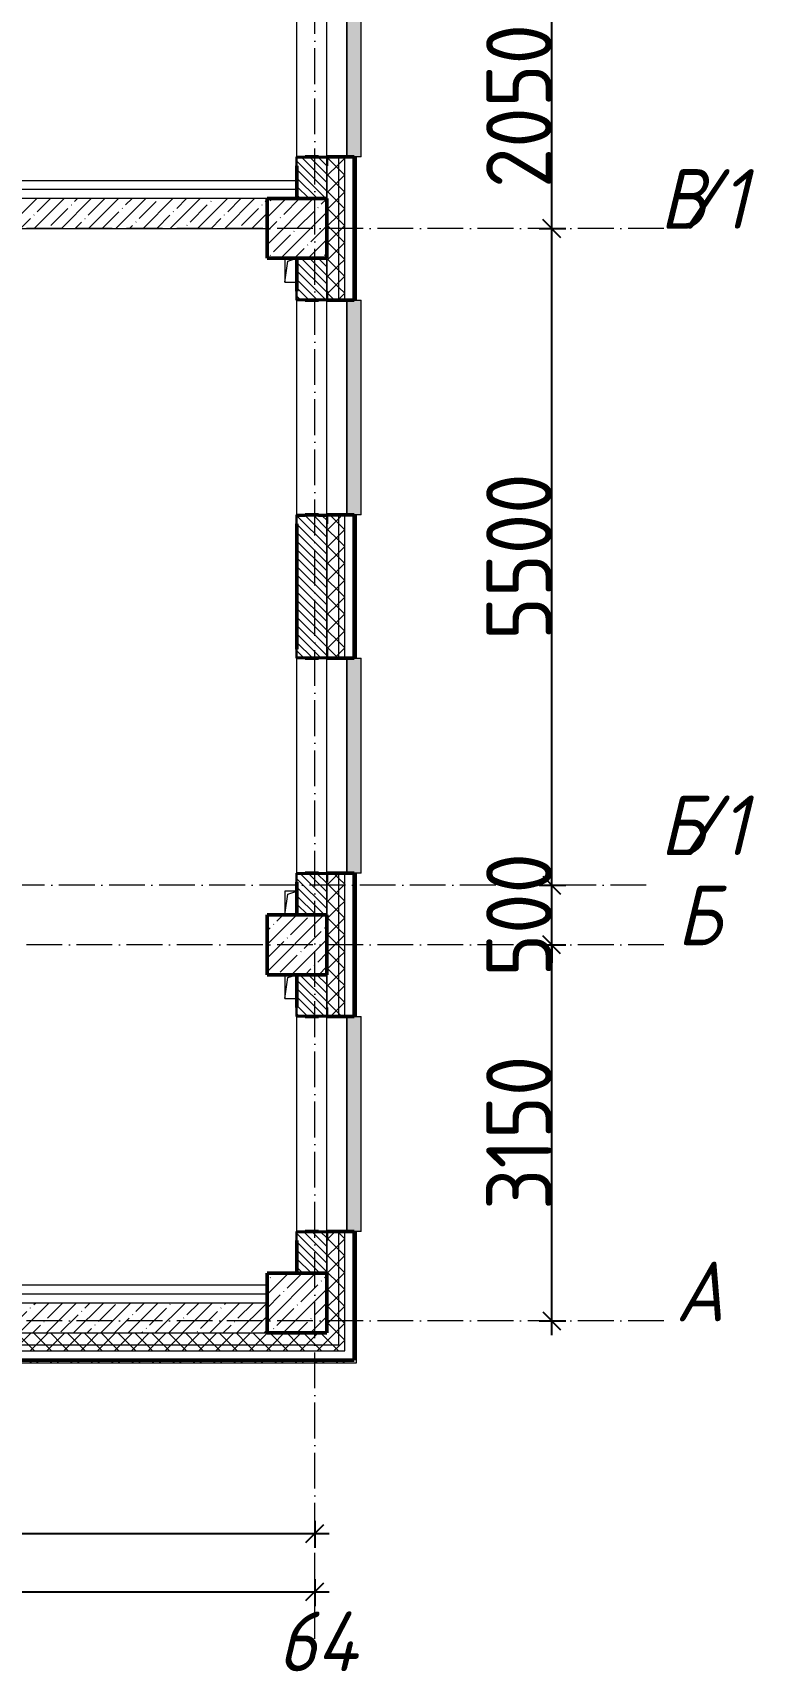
# Model space of a CAD drawing. Header units: millimetres. Extents: x -136833 to 49383, y -8033 to 344618.
# Drawn here: x -32648 to -26603, y 241044 to 254766 of the extents above; entities that cross this region are included whole.
import ezdxf

# ---------------------------------------------------------------- set-up
doc = ezdxf.new("R2010")
doc.units = ezdxf.units.MM
doc.linetypes.add('50_200_ШТРИХ_1Т_ш5_п1_п1_', pattern=[700, 500, -100, 0, -100])
for name, color, linetype, lineweight in [('A-____-____-DIMS', 7, 'Continuous', 9), ('A-DETL-____-OTLN-4', 7, 'Continuous', 18), ('A-GENM-____-MCUT', 7, 'Continuous', 25), ('A-GENM-____-OTLN', 7, 'Continuous', 9), ('A-GENM-____-OTLN-1', 7, 'Continuous', 25), ('A-GLAZ-____-OTLN', 7, 'Continuous', 9), ('A-WALL-____-MCUT-1', 7, 'Continuous', 9), ('A-WALL-____-MCUT-2', 7, 'Continuous', 50), ('A-WALL-____-MCUT-3', 7, 'Continuous', 9), ('A-WALL-____-OTLN', 7, 'Continuous', 9), ('A-WALL-____-PATT-1', 7, 'Continuous', 9), ('A-WALL-FNSH-MCUT-1', 7, 'Continuous', 9), ('S-COLS-____-MCUT', 7, 'Continuous', 50), ('S-COLS-____-OTLN', 7, 'Continuous', 9), ('S-GRID-____-IDEN', 7, 'Continuous', 9), ('S-GRID-____-OTLN-1', 7, '50_200_ШТРИХ_1Т_ш5_п1_п1_', 9)]:
    doc.layers.add(name, color=color, linetype=linetype, lineweight=lineweight)
doc.layers.add('A-GLAZ-____-OTLN-1', color=7, linetype='Continuous', lineweight=9, true_color=0xc0c0c0)
doc.styles.add('ISOCPEUR_I', font='isocpeui.ttf', dxfattribs={"width": 0.9, "height": 2.5})
doc.styles.add('ISOCPEUR_I_9', font='isocpeui.ttf', dxfattribs={"width": 0.9, "height": 250})
doc.styles.add('СПДС', font='isocpeur.ttf', dxfattribs={"width": 0.9})
doc.dimstyles.new('ISO-2_5_0_9К_БОЛЬШОЙ_ОСИ', dxfattribs={"dimscale": 304.8, "dimtxt": 248.995294, "dimasz": 0.492126, "dimexe": 0.393701, "dimexo": 0, "dimgap": 0, "dimtad": 1, "dimdec": 0, "dimzin": 0, "dimdsep": 46, "dimtxsty": 'ISOCPEUR_I_9', "dimblk1": 'OBLIQUE', "dimblk2": 'OBLIQUE', "dimsah": 1, "dimcen": 0.09, "dimdle": 0.393701, "dimazin": 0, "dimtfac": 1, "dimtdec": 4, "dimtix": 1, "dimtmove": 0, "dimatfit": 3, "dimfxl": 1, "dimtvp": 1, "dimtolj": 1, "dimtzin": 0, "dimarcsym": 2})
pattern_1 = [(45, (-131434.41, 245796.49), (-70.71068, 70.71068), []), (135, (-131434.41, 245796.49), (-70.71068, -70.71068), [])]
pattern_2 = [(135, (-131434.413, 245796.486), (-35.35534, -35.35534), [])]
pattern_3 = [(45, (-131434.41, 245796.49), (-114.04925, 114.04925), []), (45, (-131320.36, 245796.49), (-114.04925, 114.04925), [201.612, -40.322, 3.353, -36.97])]
pattern_4 = [(45, (-131434.41, 245796.49), (-85.53659, 85.53659), []), (45, (-131377.39, 245796.49), (-85.53659, 85.53659), [])]

# ---------------------------------------------------------------- blocks, each defined once
blk = doc.blocks.new('BSC_Колонна _Прямоугольная - 500х500-V20-АР1_План отверстий 2 этажа в осях 1-64_А-ГГ')
at = {"layer": 'S-COLS-____-OTLN'}
h = blk.add_hatch(dxfattribs=at)
h.set_pattern_fill('FP_49', color=256, style=0, pattern_type=2)
h.set_pattern_definition([(45, (-101000, 1668.96), (-114.04925, 114.04925), []), (45, (-100885.95, 1668.96), (-114.04925, 114.04925), [201.613, -40.323, 3.353, -36.97])])
h.paths.add_polyline_path([(-250, -250), (250, -250), (250, 250), (-250, 250), (-250, -175)], flags=0)
at = {"layer": 'S-COLS-____-MCUT'}
for p, q in [((250, 250), (-250, 250)), ((-250, 250), (-250, -250)), ((250, -250), (250, 250)), ((-250, -250), (250, -250))]:
    blk.add_line(p, q, dxfattribs=at)
blk = doc.blocks.new('BSC_Колонна _Прямоугольная - 500х500-V22-АР1_План отверстий 2 этажа в осях 1-64_А-ГГ')
at = {"layer": 'S-COLS-____-OTLN'}
h = blk.add_hatch(dxfattribs=at)
h.set_pattern_fill('FP_51', color=256, style=0, pattern_type=2)
h.set_pattern_definition([(45, (-101000, -7331.04), (-114.04925, 114.04925), []), (45, (-100885.95, -7331.04), (-114.04925, 114.04925), [201.613, -40.323, 3.353, -36.97])])
h.paths.add_polyline_path([(-250, -250), (250, -250), (250, 250), (-250, 250)], flags=0)
at = {"layer": 'S-COLS-____-MCUT'}
for p, q in [((250, 250), (-250, 250)), ((-250, 250), (-250, -250)), ((250, -250), (250, 250)), ((-250, -250), (250, -250))]:
    blk.add_line(p, q, dxfattribs=at)
blk = doc.blocks.new('BSC_Колонна _Прямоугольная - 500х500-V77-АР1_План отверстий 2 этажа в осях 1-64_А-ГГ')
at = {"layer": 'S-COLS-____-OTLN'}
h = blk.add_hatch(dxfattribs=at)
h.set_pattern_fill('FP_106', color=256, style=0, pattern_type=2)
h.set_pattern_definition([(45, (-101000, -1331.04), (-114.04925, 114.04925), []), (45, (-100885.95, -1331.04), (-114.04925, 114.04925), [201.613, -40.323, 3.353, -36.97])])
h.paths.add_polyline_path([(-250, -250), (250, -250), (250, 250), (-250, 250)], flags=0)
at = {"layer": 'S-COLS-____-MCUT'}
for p, q in [((250, 250), (-250, 250)), ((-250, 250), (-250, -250)), ((250, -250), (250, 250)), ((-250, -250), (250, -250))]:
    blk.add_line(p, q, dxfattribs=at)
blk = doc.blocks.new('Фахверк_СКБ_Уголок - 250_2700-27497298-АР1_План отверстий 2 этажа в осях 1-64_А-ГГ')
at = {"layer": 'A-GENM-____-MCUT'}
for p, q in [((200, 181), (125, 181)), ((125, 181), (125, 106)), ((131, 106), (131, 175)), ((131, 175), (200, 175)), ((200, 175), (200, 181)), ((125, 106), (131, 106)), ((131, -6), (125, -6)), ((125, -6), (125, -81)), ((125, -81), (200, -81)), ((131, -75), (131, -6)), ((200, -75), (131, -75)), ((200, -81), (200, -75))]:
    blk.add_line(p, q, dxfattribs=at)
blk = doc.blocks.new('AR_Отверстие прямоугольное _в плите_ - AR_Отверстие прямоугольное _в плите_-V163-АР1_План отверстий 2 этажа в осях 1-64_А-ГГ')
at = {"layer": 'A-GENM-____-OTLN'}
for p, q in [((-50, 99), (-50, -100)), ((-50, -100), (-25, 75)), ((-25, 75), (48, 99)), ((-50, -100), (50, -100))]:
    blk.add_line(p, q, dxfattribs=at)
blk = doc.blocks.new('AR_Отверстие прямоугольное _в плите_ - AR_Отверстие прямоугольное _в плите_-V164-АР1_План отверстий 2 этажа в осях 1-64_А-ГГ')
at = {"layer": 'A-GENM-____-OTLN'}
for p, q in [((-50, 100), (-50, -100)), ((-50, -100), (-25, 75)), ((-25, 75), (50, 100)), ((-50, -100), (50, -100))]:
    blk.add_line(p, q, dxfattribs=at)
blk = doc.blocks.new('AR_Отверстие прямоугольное _в плите_ - AR_Отверстие прямоугольное _в плите_-V167-АР1_План отверстий 2 этажа в осях 1-64_А-ГГ')
at = {"layer": 'A-GENM-____-OTLN'}
for p, q in [((50, 100), (-50, 100)), ((-50, 100), (-50, -100)), ((-50, -100), (-25, 75)), ((-25, 75), (50, 100))]:
    blk.add_line(p, q, dxfattribs=at)
blk = doc.blocks.new('Отлив_СКБ - Отлив витража_120_НВФ-V194-АР1_План отверстий 2 этажа в осях 1-64_А-ГГ')
at = {"layer": 'A-GLAZ-____-OTLN-1'}
for points in [[(1800, -2), (1800, 0), (0, 0), (0, -2), (1544, -2)], [(1544, -120), (1800, -120), (1800, -2), (0, -2), (0, -120)]]:
    blk.add_hatch(color=256, dxfattribs=at).paths.add_polyline_path(points, flags=0)
at = {"layer": 'A-GLAZ-____-OTLN'}
for p, q in [((0, 0), (1800, 0)), ((1800, -2), (0, -2)), ((0, -120), (0, -83)), ((0, -120), (1800, -120)), ((1800, -83), (1800, -120))]:
    blk.add_line(p, q, dxfattribs=at)
blk = doc.blocks.new('_Oblique')
at = {"color": 0, "linetype": 'ByBlock', "lineweight": -2}
blk.add_line((-0.5, -0.5), (0.5, 0.5), dxfattribs=at)
blk = doc.blocks.new('*D2030')
at = {"layer": 'A-____-____-DIMS', "color": 0, "lineweight": -2, "transparency": 16777216}
for p, q in [((386905, -88802), (386905, -85412)), ((386799, -85532), (387025, -85532)), ((386799, -88682), (387025, -88682))]:
    blk.add_line(p, q, dxfattribs=at)
at = {"layer": 'Defpoints', "color": 0, "transparency": 16777216}
for p in [(386799, -85532), (386905, -85532), (386799, -88682)]:
    blk.add_point(p, dxfattribs=at)
at = {"layer": 'A-____-____-DIMS', "color": 0, "lineweight": -2, "transparency": 16777216, "xscale": 150, "yscale": 150, "zscale": 150}
for p, rotation in [((386905, -85532), 90), ((386905, -88682), 270)]:
    blk.add_blockref('_Oblique', p, dxfattribs=dict(at, rotation=rotation))
at = {"layer": 'A-____-____-DIMS', "color": 0, "transparency": 16777216, "insert": (386631, -87107), "char_height": 548.6, "attachment_point": 5, "rotation": 90, "style": 'СПДС'}
blk.add_mtext('\\A1;3150', dxfattribs=at)
blk = doc.blocks.new('*D2031')
at = {"layer": 'A-____-____-DIMS', "color": 0, "lineweight": -2, "transparency": 16777216}
for p, q in [((386905, -85032), (386905, -84882)), ((386799, -85032), (387025, -85032)), ((386905, -85532), (386905, -85032)), ((386799, -85532), (387025, -85532)), ((386905, -85532), (386905, -85682))]:
    blk.add_line(p, q, dxfattribs=at)
at = {"layer": 'Defpoints', "color": 0, "transparency": 16777216}
for p in [(386799, -85032), (386905, -85032), (386799, -85532)]:
    blk.add_point(p, dxfattribs=at)
at = {"layer": 'A-____-____-DIMS', "color": 0, "lineweight": -2, "transparency": 16777216, "xscale": 150, "yscale": 150, "zscale": 150}
for p, rotation in [((386905, -85032), 270), ((386905, -85532), 90)]:
    blk.add_blockref('_Oblique', p, dxfattribs=dict(at, rotation=rotation))
at = {"layer": 'A-____-____-DIMS', "color": 0, "transparency": 16777216, "insert": (386631, -85282), "char_height": 548.6, "attachment_point": 5, "rotation": 90, "style": 'СПДС'}
blk.add_mtext('\\A1;500', dxfattribs=at)
blk = doc.blocks.new('*D2032')
at = {"layer": 'A-____-____-DIMS', "color": 0, "lineweight": -2, "transparency": 16777216}
for p, q in [((386905, -85152), (386905, -79412)), ((386799, -79532), (387025, -79532)), ((386799, -85032), (387025, -85032))]:
    blk.add_line(p, q, dxfattribs=at)
at = {"layer": 'Defpoints', "color": 0, "transparency": 16777216}
for p in [(386799, -79532), (386905, -79532), (386799, -85032)]:
    blk.add_point(p, dxfattribs=at)
at = {"layer": 'A-____-____-DIMS', "color": 0, "lineweight": -2, "transparency": 16777216, "xscale": 150, "yscale": 150, "zscale": 150}
for p, rotation in [((386905, -79532), 90), ((386905, -85032), 270)]:
    blk.add_blockref('_Oblique', p, dxfattribs=dict(at, rotation=rotation))
at = {"layer": 'A-____-____-DIMS', "color": 0, "transparency": 16777216, "insert": (386631, -82282), "char_height": 548.6, "attachment_point": 5, "rotation": 90, "style": 'СПДС'}
blk.add_mtext('\\A1;5500', dxfattribs=at)
blk = doc.blocks.new('*D2033')
at = {"layer": 'A-____-____-DIMS', "color": 0, "lineweight": -2, "transparency": 16777216}
for p, q in [((386905, -79652), (386905, -77362)), ((386799, -77482), (387025, -77482)), ((386799, -79532), (387025, -79532))]:
    blk.add_line(p, q, dxfattribs=at)
at = {"layer": 'Defpoints', "color": 0, "transparency": 16777216}
for p in [(386799, -77482), (386905, -77482), (386799, -79532)]:
    blk.add_point(p, dxfattribs=at)
at = {"layer": 'A-____-____-DIMS', "color": 0, "lineweight": -2, "transparency": 16777216, "xscale": 150, "yscale": 150, "zscale": 150}
for p, rotation in [((386905, -77482), 90), ((386905, -79532), 270)]:
    blk.add_blockref('_Oblique', p, dxfattribs=dict(at, rotation=rotation))
at = {"layer": 'A-____-____-DIMS', "color": 0, "transparency": 16777216, "insert": (386631, -78507), "char_height": 548.6, "attachment_point": 5, "rotation": 90, "style": 'СПДС'}
blk.add_mtext('\\A1;2050', dxfattribs=at)
blk = doc.blocks.new('*D2074')
at = {"layer": 'A-____-____-DIMS', "color": 0, "lineweight": -2, "transparency": 16777216}
for p, q in [((377121, -90356), (377121, -90582)), ((384921, -90356), (384921, -90582)), ((377001, -90462), (385041, -90462))]:
    blk.add_line(p, q, dxfattribs=at)
at = {"layer": 'Defpoints', "color": 0, "transparency": 16777216}
for p in [(377121, -90356), (384921, -90356), (384921, -90462)]:
    blk.add_point(p, dxfattribs=at)
at = {"layer": 'A-____-____-DIMS', "color": 0, "lineweight": -2, "transparency": 16777216, "xscale": 150, "yscale": 150, "zscale": 150, "rotation": 180}
blk.add_blockref('_Oblique', (377121, -90462), dxfattribs=at)
at = {"layer": 'A-____-____-DIMS', "color": 0, "lineweight": -2, "transparency": 16777216, "xscale": 150, "yscale": 150, "zscale": 150}
blk.add_blockref('_Oblique', (384921, -90462), dxfattribs=at)
at = {"layer": 'A-____-____-DIMS', "color": 0, "transparency": 16777216, "insert": (381021, -90188), "char_height": 548.6, "attachment_point": 5, "style": 'СПДС'}
blk.add_mtext('\\A1;7800', dxfattribs=at)
blk = doc.blocks.new('*D2075')
at = {"layer": 'A-____-____-DIMS', "color": 0, "lineweight": -2, "transparency": 16777216}
for p, q in [((281301, -90950), (385041, -90950)), ((281421, -90844), (281421, -91070)), ((384921, -90844), (384921, -91070))]:
    blk.add_line(p, q, dxfattribs=at)
at = {"layer": 'Defpoints', "color": 0, "transparency": 16777216}
for p in [(281421, -90844), (384921, -90844), (384921, -90950)]:
    blk.add_point(p, dxfattribs=at)
at = {"layer": 'A-____-____-DIMS', "color": 0, "lineweight": -2, "transparency": 16777216, "xscale": 150, "yscale": 150, "zscale": 150, "rotation": 180}
blk.add_blockref('_Oblique', (281421, -90950), dxfattribs=at)
at = {"layer": 'A-____-____-DIMS', "color": 0, "lineweight": -2, "transparency": 16777216, "xscale": 150, "yscale": 150, "zscale": 150}
blk.add_blockref('_Oblique', (384921, -90950), dxfattribs=at)
at = {"layer": 'A-____-____-DIMS', "color": 0, "transparency": 16777216, "insert": (333171, -90676), "char_height": 548.6, "attachment_point": 5, "style": 'СПДС'}
blk.add_mtext('\\A1;103500', dxfattribs=at)
blk = doc.blocks.new('3эт')
at = {"layer": 'S-GRID-____-OTLN-1', "color": 251, "ltscale": 0.6, "true_color": 0x636466}
for p, q in [((384920.7, -91346.1), (384920.7, -36982.5)), ((387845.1, -79532.4), (376792, -79532.4)), ((387697.2, -85032.4), (279101.9, -85032.4)), ((387845.1, -85532.4), (376792, -85532.4)), ((387845.1, -88682.4), (279101.9, -88682.4))]:
    blk.add_line(p, q, dxfattribs=at)
at = {"layer": 'S-GRID-____-IDEN', "char_height": 500, "attachment_point": 1, "style": 'ISOCPEUR_I'}
for s, insert, width in [('\\fISOCPEUR|b0|i1|c204|p34|;\\W.9;В', (387812.4, -79035.4), 223.671), ('/1', (387997, -79035.4), 346.329), ('\\fISOCPEUR|b0|i1|c204|p34|;\\W.9;Б', (387812.4, -84281.4), 223.671), ('/1', (387997, -84281.4), 346.329), ('\\fISOCPEUR|b0|i1|c204|p34|;\\W.9;Б', (387955.1, -85035.4), 223.671), ('\\fISOCPEUR|b0|i1|c204|p34|;\\W.9;А', (387943.4, -88185.4), 252.532), ('64', (384609.6, -91116.3), 425.696)]:
    blk.add_mtext(s, dxfattribs=dict(at, insert=insert, width=width))
at = {"layer": 'A-____-____-DIMS'}
for base, p1, p2, override, picture, middle in [((386904.9, -77482.4), (386798.9, -79532.4), (386798.9, -77482.4), {"dimtxt": 1.8, "dimpost": '<>', "dimtxsty": 'СПДС', "dimfxl": 2050}, '*D2033', (386630.6, -78507.4)), ((386904.9, -79532.4), (386798.9, -85032.4), (386798.9, -79532.4), {"dimtxt": 1.8, "dimpost": '<>', "dimtxsty": 'СПДС', "dimfxl": 5500}, '*D2032', (386630.6, -82282.4)), ((386904.9, -85032.4), (386798.9, -85532.4), (386798.9, -85032.4), {"dimtxt": 1.8, "dimpost": '<>', "dimtxsty": 'СПДС', "dimfxl": 500}, '*D2031', (386630.6, -85282.4)), ((386904.9, -85532.4), (386798.9, -88682.4), (386798.9, -85532.4), {"dimtxt": 1.8, "dimpost": '<>', "dimtxsty": 'СПДС', "dimfxl": 3150}, '*D2030', (386630.6, -87107.4))]:
    dim = blk.add_linear_dim(base=base, p1=p1, p2=p2, angle=90, dimstyle='ISO-2_5_0_9К_БОЛЬШОЙ_ОСИ', override=override, dxfattribs=at)
    dim.commit()
    dim.dimension.update_dxf_attribs({"geometry": picture, "text_midpoint": middle})
for base, p1, p2, override, picture, middle in [((384920.7, -90462), (377120.7, -90355.9), (384920.7, -90355.9), {"dimtxt": 1.8, "dimpost": '<>', "dimtxsty": 'СПДС', "dimfxl": 7800}, '*D2074', (381020.7, -90187.7)), ((384920.7, -90950.2), (281420.7, -90844.1), (384920.7, -90844.1), {"dimtxt": 1.8, "dimpost": '<>', "dimtxsty": 'СПДС', "dimfxl": 103500}, '*D2075', (333170.7, -90675.9))]:
    dim = blk.add_linear_dim(base=base, p1=p1, p2=p2, dimstyle='ISO-2_5_0_9К_БОЛЬШОЙ_ОСИ', override=override, dxfattribs=at)
    dim.commit()
    dim.dimension.update_dxf_attribs({"geometry": picture, "text_midpoint": middle})

msp = doc.modelspace()

# ---------------------------------------------------------------- hatches: boundary and pattern name
at = {"layer": 'A-WALL-____-PATT-1'}
h = msp.add_hatch(dxfattribs=at)
h.set_pattern_fill('FP_1', color=256, style=0, pattern_type=2)
h.set_pattern_definition(pattern_1)
h.paths.add_polyline_path([(-30084.4, 243777.5), (-30084.4, 244727.5), (-30178.4, 244727.5), (-30178.4, 244652.5), (-30184.4, 244652.5), (-30184.4, 243777.5)], flags=0)
h.paths.add_polyline_path([(-30178.4, 246527.5), (-30084.4, 246527.5), (-30084.4, 247727.5), (-30178.4, 247727.5), (-30178.4, 247652.5), (-30184.4, 247652.5), (-30184.4, 246602.5), (-30178.4, 246602.5), (-30178.4, 246532.4)], flags=0)
h.paths.add_polyline_path([(-30178.4, 249527.5), (-30084.4, 249527.5), (-30084.4, 250727.5), (-30178.4, 250727.5), (-30178.4, 250652.5), (-30184.4, 250652.5), (-30184.4, 249602.5), (-30178.4, 249602.5), (-30178.4, 249533.5)], flags=0)
h.paths.add_polyline_path([(-30084.4, 252527.5), (-30084.4, 253727.5), (-30178.4, 253727.5), (-30178.4, 253652.5), (-30184.4, 253652.5), (-30184.4, 252602.5), (-30178.4, 252602.5), (-30178.4, 252527.5)], flags=0)
h.paths.add_polyline_path([(-30084.4, 255527.5), (-30084.4, 256727.5), (-30178.4, 256727.5), (-30178.4, 256652.5), (-30184.4, 256652.5), (-30184.4, 255602.5), (-30178.4, 255602.5), (-30178.4, 255527.5)], flags=0)
h.paths.add_polyline_path([(-30084.4, 258527.5), (-30084.4, 259727.5), (-30178.4, 259727.5), (-30178.4, 259652.5), (-30184.4, 259652.5), (-30184.4, 258602.5), (-30178.4, 258602.5), (-30178.4, 258527.5)], flags=0)
h.paths.add_polyline_path([(-30178.4, 261527.5), (-30084.4, 261527.5), (-30084.4, 262727.5), (-30178.4, 262727.5), (-30178.4, 262652.5), (-30184.4, 262652.5), (-30184.4, 261602.5), (-30178.4, 261602.5), (-30178.4, 261533.5)], flags=0)
h.paths.add_polyline_path([(-30178.4, 264527.5), (-30084.4, 264527.5), (-30084.4, 265727.5), (-30178.4, 265727.5), (-30178.4, 265652.5), (-30184.4, 265652.5), (-30184.4, 264602.5), (-30178.4, 264602.5), (-30178.4, 264533.5)], flags=0)
h.paths.add_polyline_path([(-30084.4, 270527.5), (-30084.4, 271727.5), (-30178.4, 271727.5), (-30178.4, 271652.5), (-30184.4, 271652.5), (-30184.4, 270602.5), (-30178.4, 270602.5), (-30178.4, 270527.5)], flags=0)
h.paths.add_polyline_path([(-30178.4, 273527.5), (-30084.4, 273527.5), (-30084.4, 274727.5), (-30178.4, 274727.5), (-30178.4, 274652.5), (-30184.4, 274652.5), (-30184.4, 273602.5), (-30178.4, 273602.5), (-30178.4, 273533.5)], flags=0)
h.paths.add_polyline_path([(-30178.4, 276527.5), (-30084.4, 276527.5), (-30084.4, 277727.5), (-30178.4, 277727.5), (-30178.4, 277652.5), (-30184.4, 277652.5), (-30184.4, 276602.5), (-30178.4, 276602.5), (-30178.4, 276533.5)], flags=0)
h.paths.add_polyline_path([(-30084.4, 279527.5), (-30084.4, 280727.5), (-30178.4, 280727.5), (-30178.4, 280652.5), (-30184.4, 280652.5), (-30184.4, 279602.5), (-30178.4, 279602.5), (-30178.4, 279527.5)], flags=0)
h.paths.add_polyline_path([(-30178.4, 282527.5), (-30084.4, 282527.5), (-30084.4, 283727.5), (-30178.4, 283727.5), (-30178.4, 283652.5), (-30184.4, 283652.5), (-30184.4, 282602.5), (-30178.4, 282602.5), (-30178.4, 282533.5)], flags=0)
h.paths.add_polyline_path([(-30084.4, 285527.5), (-30084.4, 286727.5), (-30178.4, 286727.5), (-30178.4, 286652.5), (-30184.4, 286652.5), (-30184.4, 285602.5), (-30178.4, 285602.5), (-30178.4, 285527.5)], flags=0)
h.paths.add_polyline_path([(-30178.4, 291527.5), (-30084.4, 291527.5), (-30084.4, 292592.5), (-30184.4, 292592.5), (-30184.4, 291602.5), (-30178.4, 291602.5), (-30178.4, 291533.5)], flags=0)
h = msp.add_hatch(dxfattribs=at)
h.set_pattern_fill('FP_1', color=256, style=0, pattern_type=2)
h.set_pattern_definition(pattern_1)
h.paths.add_polyline_path([(-30084.4, 243727.5), (-30034.4, 243727.5), (-30034.4, 244727.5), (-30084.4, 244727.5), (-30084.4, 243777.5)], flags=0)
h.paths.add_polyline_path([(-30084.4, 246527.5), (-30034.4, 246527.5), (-30034.4, 247727.5), (-30084.4, 247727.5), (-30084.4, 246532.4)], flags=0)
h.paths.add_polyline_path([(-30034.4, 249527.5), (-30034.4, 250727.5), (-30084.4, 250727.5), (-30084.4, 249527.5)], flags=0)
h.paths.add_polyline_path([(-30084.4, 252527.5), (-30034.4, 252527.5), (-30034.4, 253727.5), (-30084.4, 253727.5), (-30084.4, 252552.4)], flags=0)
h.paths.add_polyline_path([(-30084.4, 255527.5), (-30034.4, 255527.5), (-30034.4, 256727.5), (-30084.4, 256727.5), (-30084.4, 255992.3)], flags=0)
h.paths.add_polyline_path([(-30034.4, 258527.5), (-30034.4, 259727.5), (-30084.4, 259727.5), (-30084.4, 258527.5)], flags=0)
h.paths.add_polyline_path([(-30084.4, 261527.5), (-30034.4, 261527.5), (-30034.4, 262727.5), (-30084.4, 262727.5), (-30084.4, 262012.3)], flags=0)
h.paths.add_polyline_path([(-30084.4, 264527.5), (-30034.4, 264527.5), (-30034.4, 265727.5), (-30084.4, 265727.5), (-30084.4, 265452.3)], flags=0)
h.paths.add_polyline_path([(-30034.4, 270527.5), (-30034.4, 271727.5), (-30084.4, 271727.5), (-30084.4, 270527.5)], flags=0)
h.paths.add_polyline_path([(-30034.4, 273527.5), (-30034.4, 274727.5), (-30084.4, 274727.5), (-30084.4, 273527.5)], flags=0)
h.paths.add_polyline_path([(-30034.4, 276527.5), (-30034.4, 277727.5), (-30084.4, 277727.5), (-30084.4, 276527.5)], flags=0)
h.paths.add_polyline_path([(-30034.4, 279527.5), (-30034.4, 280727.5), (-30084.4, 280727.5), (-30084.4, 279527.5)], flags=0)
h.paths.add_polyline_path([(-30084.4, 282527.5), (-30034.4, 282527.5), (-30034.4, 283727.5), (-30084.4, 283727.5), (-30084.4, 282652.1)], flags=0)
h.paths.add_polyline_path([(-30034.4, 285527.5), (-30034.4, 286727.5), (-30084.4, 286727.5), (-30084.4, 285527.5)], flags=0)
h.paths.add_polyline_path([(-30084.4, 291527.5), (-30034.4, 291527.5), (-30034.4, 292592.5), (-30084.4, 292592.5), (-30084.4, 292112.1)], flags=0)
h = msp.add_hatch(dxfattribs=at)
h.set_pattern_fill('FP_3', color=256, style=0, pattern_type=2)
h.set_pattern_definition(pattern_4)
h.paths.add_polyline_path([(-29954.4, 243627.5), (-29934.4, 243627.5), (-29934.4, 244727.5), (-29954.4, 244727.5), (-29954.4, 243647.5)], flags=0)
h.paths.add_polyline_path([(-29934.4, 246527.5), (-29934.4, 247727.5), (-29954.4, 247727.5), (-29954.4, 246527.5)], flags=0)
h.paths.add_polyline_path([(-29934.4, 249527.5), (-29934.4, 250727.5), (-29954.4, 250727.5), (-29954.4, 249527.5)], flags=0)
h.paths.add_polyline_path([(-29934.4, 252527.5), (-29934.4, 253727.5), (-29954.4, 253727.5), (-29954.4, 252527.5)], flags=0)
h.paths.add_polyline_path([(-29954.4, 255527.5), (-29934.4, 255527.5), (-29934.4, 256727.5), (-29954.4, 256727.5), (-29954.4, 255992.3)], flags=0)
h.paths.add_polyline_path([(-29954.4, 258527.5), (-29934.4, 258527.5), (-29934.4, 259727.5), (-29954.4, 259727.5), (-29954.4, 258572.3)], flags=0)
h.paths.add_polyline_path([(-29954.4, 261527.5), (-29934.4, 261527.5), (-29934.4, 262727.5), (-29954.4, 262727.5), (-29954.4, 262012.3)], flags=0)
h.paths.add_polyline_path([(-29954.4, 264527.5), (-29934.4, 264527.5), (-29934.4, 265727.5), (-29954.4, 265727.5), (-29954.4, 265452.3)], flags=0)
h.paths.add_polyline_path([(-29934.4, 270527.5), (-29934.4, 271727.5), (-29954.4, 271727.5), (-29954.4, 270527.5)], flags=0)
h.paths.add_polyline_path([(-29954.4, 273527.5), (-29934.4, 273527.5), (-29934.4, 274727.5), (-29954.4, 274727.5), (-29954.4, 274052.2)], flags=0)
h.paths.add_polyline_path([(-29954.4, 276527.5), (-29934.4, 276527.5), (-29934.4, 277727.5), (-29954.4, 277727.5), (-29954.4, 277492.2)], flags=0)
h.paths.add_polyline_path([(-29954.4, 279527.5), (-29934.4, 279527.5), (-29934.4, 280727.5), (-29954.4, 280727.5), (-29954.4, 280072.2)], flags=0)
h.paths.add_polyline_path([(-29934.4, 282527.5), (-29934.4, 283727.5), (-29954.4, 283727.5), (-29954.4, 282527.5)], flags=0)
h.paths.add_polyline_path([(-29954.4, 285527.5), (-29934.4, 285527.5), (-29934.4, 286727.5), (-29954.4, 286727.5), (-29954.4, 286092.1)], flags=0)
h.paths.add_polyline_path([(-29934.4, 291527.5), (-29934.4, 292592.5), (-29954.4, 292592.5), (-29954.4, 291527.5)], flags=0)
h = msp.add_hatch(dxfattribs=at)
h.set_pattern_fill('FP_6', color=256, style=0, pattern_type=2)
h.set_pattern_definition(pattern_2)
h.paths.add_polyline_path([(-30434.4, 253377.5), (-30184.4, 253377.5), (-30184.4, 253721.5), (-30253.4, 253721.5), (-30253.4, 253727.5), (-30365.4, 253727.5), (-30365.4, 253721.5), (-30434.4, 253721.5), (-30434.4, 253412.3)], flags=0)
h.paths.add_polyline_path([(-30253.4, 255527.5), (-30253.4, 255533.5), (-30184.4, 255533.5), (-30184.4, 255877.5), (-30434.4, 255877.5), (-30434.4, 255533.5), (-30365.4, 255533.5), (-30365.4, 255527.5)], flags=0)
h = msp.add_hatch(dxfattribs=at)
h.set_pattern_fill('FP_25', color=256, style=0, pattern_type=2)
h.set_pattern_definition(pattern_3)
h.paths.add_polyline_path([(-30684.4, 253127.5), (-30684.4, 253377.5), (-37684.4, 253377.5), (-37684.4, 253127.5), (-30702.6, 253127.5)], flags=0)
h = msp.add_hatch(dxfattribs=at)
h.set_pattern_fill('FP_6', color=256, style=0, pattern_type=2)
h.set_pattern_definition(pattern_2)
h.paths.add_polyline_path([(-30434.4, 247377.5), (-30184.4, 247377.5), (-30184.4, 247721.5), (-30253.4, 247721.5), (-30253.4, 247727.5), (-30365.4, 247727.5), (-30365.4, 247721.5), (-30434.4, 247721.5), (-30434.4, 247392.4)], flags=0)
h.paths.add_polyline_path([(-30253.4, 249527.5), (-30253.4, 249533.5), (-30184.4, 249533.5), (-30184.4, 250721.5), (-30253.4, 250721.5), (-30253.4, 250727.5), (-30365.4, 250727.5), (-30365.4, 250721.5), (-30434.4, 250721.5), (-30434.4, 249533.5), (-30365.4, 249533.5), (-30365.4, 249527.5)], flags=0)
h.paths.add_polyline_path([(-30253.4, 252527.5), (-30253.4, 252533.5), (-30184.4, 252533.5), (-30184.4, 252877.5), (-30434.4, 252877.5), (-30434.4, 252533.5), (-30365.4, 252533.5), (-30365.4, 252527.5)], flags=0)
h = msp.add_hatch(dxfattribs=at)
h.set_pattern_fill('FP_6', color=256, style=0, pattern_type=2)
h.set_pattern_definition(pattern_2)
h.paths.add_polyline_path([(-30184.4, 244377.5), (-30184.4, 244721.5), (-30253.4, 244721.5), (-30253.4, 244727.5), (-30365.4, 244727.5), (-30365.4, 244721.5), (-30434.4, 244721.5), (-30434.4, 244377.5), (-30253.4, 244377.5)], flags=0)
h.paths.add_polyline_path([(-30253.4, 246527.5), (-30253.4, 246533.5), (-30184.4, 246533.5), (-30184.4, 246877.5), (-30434.4, 246877.5), (-30434.4, 246533.5), (-30365.4, 246532.4), (-30365.4, 246527.5)], flags=0)
h = msp.add_hatch(dxfattribs=at)
h.set_pattern_fill('FP_25', color=256, style=0, pattern_type=2)
h.set_pattern_definition(pattern_3)
h.paths.add_polyline_path([(-30702.6, 243877.5), (-30684.4, 243877.5), (-30684.4, 244127.5), (-37684.4, 244127.5), (-37684.4, 243877.5), (-32470.1, 243877.5)], flags=0)
h = msp.add_hatch(dxfattribs=at)
h.set_pattern_fill('FP_1', color=256, style=0, pattern_type=2)
h.set_pattern_definition(pattern_1)
h.paths.add_polyline_path([(-30184.4, 243777.5), (-30184.4, 243877.5), (-39209.4, 243877.5), (-39209.4, 243871.5), (-39284.4, 243871.5), (-39284.4, 243777.5), (-30684.4, 243777.5)], flags=0)
h.paths.add_polyline_path([(-41084.4, 243777.5), (-41084.4, 243871.5), (-41159.4, 243871.5), (-41159.4, 243877.5), (-49034.4, 243877.5), (-49034.4, 243777.5), (-41307.4, 243777.5)], flags=0)
h.paths.add_polyline_path([(-50534.4, 243777.5), (-50034.4, 243777.5), (-50034.4, 243877.5), (-51159.4, 243877.5), (-51159.4, 243871.5), (-51234.4, 243871.5), (-51234.4, 243777.5), (-51159.4, 243777.5)], flags=0)
h.paths.add_polyline_path([(-60434.4, 243777.5), (-59034.4, 243777.5), (-59034.4, 243877.5), (-60359.4, 243877.5), (-60359.4, 243871.5), (-60434.4, 243871.5)], flags=0)
h.paths.add_polyline_path([(-62584.4, 243777.5), (-62234.4, 243777.5), (-62234.4, 243871.5), (-62309.4, 243871.5), (-62309.4, 243877.5), (-63359.4, 243877.5), (-63359.4, 243871.5), (-63434.4, 243871.5), (-63434.4, 243777.5), (-63084.4, 243777.5)], flags=0)
h.paths.add_polyline_path([(-65234.7, 243777.5), (-65234.7, 243871.5), (-65309.4, 243871.5), (-65309.4, 243877.5), (-66359.4, 243877.5), (-66359.4, 243871.5), (-66434.4, 243871.5), (-66434.4, 243777.5), (-66051.9, 243777.5)], flags=0)
h.paths.add_polyline_path([(-68234.4, 243777.5), (-68234.4, 243871.5), (-68309.4, 243871.5), (-68309.4, 243877.5), (-69359.4, 243877.5), (-69359.4, 243871.5), (-69434.4, 243871.5), (-69434.4, 243777.5), (-68703.1, 243777.5)], flags=0)
h.paths.add_polyline_path([(-72084.4, 243777.5), (-71234.4, 243777.5), (-71234.4, 243871.5), (-71309.4, 243871.5), (-71309.4, 243877.5), (-72359.4, 243877.5), (-72359.4, 243871.5), (-72434.4, 243871.5), (-72434.4, 243777.5), (-72238, 243777.5)], flags=0)
h.paths.add_polyline_path([(-77540.4, 243777.5), (-77234.4, 243777.5), (-77234.4, 243871.5), (-77309.4, 243871.5), (-77309.4, 243877.5), (-78359.4, 243877.5), (-78359.4, 243871.5), (-78434.4, 243871.5), (-78434.4, 243777.5), (-77584.4, 243777.5)], flags=0)
h.paths.add_polyline_path([(-81434.4, 243777.5), (-80234.4, 243777.5), (-80234.4, 243871.5), (-80309.4, 243871.5), (-80309.4, 243877.5), (-81359.4, 243877.5), (-81359.4, 243871.5), (-81434.4, 243871.5)], flags=0)
h.paths.add_polyline_path([(-83726.6, 243777.5), (-83234.4, 243777.5), (-83234.4, 243871.5), (-83309.4, 243871.5), (-83309.4, 243877.5), (-84359.4, 243877.5), (-84359.4, 243871.5), (-84434.4, 243871.5), (-84434.4, 243777.5), (-84359.4, 243777.5)], flags=0)
h.paths.add_polyline_path([(-86377.8, 243777.5), (-86234.4, 243777.5), (-86234.4, 243871.5), (-86309.4, 243871.5), (-86309.4, 243877.5), (-87359.4, 243877.5), (-87359.4, 243871.5), (-87434.4, 243871.5), (-87434.4, 243777.5), (-86584.4, 243777.5)], flags=0)
h.paths.add_polyline_path([(-89234.4, 243777.5), (-89234.4, 243871.5), (-89309.4, 243871.5), (-89309.4, 243877.5), (-90359.4, 243877.5), (-90359.4, 243871.5), (-90434.4, 243871.5), (-90434.4, 243777.5), (-89309.4, 243777.5)], flags=0)
h.paths.add_polyline_path([(-92234.4, 243777.5), (-92234.4, 243871.5), (-92309.4, 243872.2), (-92309.4, 243877.5), (-93634.4, 243877.5), (-93634.4, 243777.5), (-92240.4, 243777.5)], flags=0)
h.paths.add_polyline_path([(-96634.4, 243777.5), (-95434.4, 243777.5), (-95434.4, 243871.5), (-95509.4, 243871.5), (-95509.4, 243877.5), (-96634.4, 243877.5)], flags=0)
h.paths.add_polyline_path([(-98440.4, 243777.5), (-98434.4, 243777.5), (-98434.4, 243871.5), (-98509.4, 243871.5), (-98509.4, 243877.5), (-99559.4, 243877.5), (-99559.4, 243871.5), (-99634.4, 243871.5), (-99633.7, 243777.5), (-98509.4, 243777.5)], flags=0)
h.paths.add_polyline_path([(-101509.4, 243777.5), (-101434.4, 243777.5), (-101434.4, 243871.5), (-101509.4, 243871.5), (-101509.4, 243877.5), (-102634.4, 243877.5), (-102634.4, 243777.5), (-102134.4, 243777.5)], flags=0)
h.paths.add_polyline_path([(-105134.4, 243777.5), (-104434.4, 243777.5), (-104434.4, 243871.5), (-104509.4, 243871.5), (-104509.4, 243877.5), (-105634.4, 243877.5), (-105634.4, 243777.5)], flags=0)
h.paths.add_polyline_path([(-107434.4, 243777.5), (-107434.4, 243871.5), (-107509.4, 243871.5), (-107509.4, 243877.5), (-108559.4, 243877.5), (-108559.4, 243871.5), (-108634.4, 243871.5), (-108634.4, 243777.5), (-108471.1, 243777.5)], flags=0)
h.paths.add_polyline_path([(-110509.4, 243777.5), (-110434.4, 243777.5), (-110434.4, 243871.5), (-110509.4, 243871.5), (-110509.4, 243877.5), (-111634.4, 243877.5), (-111634.4, 243777.5), (-111122.3, 243777.5)], flags=0)
h.paths.add_polyline_path([(-114634.4, 243777.5), (-113434.4, 243777.5), (-113434.4, 243871.5), (-113509.4, 243871.5), (-113509.4, 243877.5), (-114634.4, 243877.5)], flags=0)
h.paths.add_polyline_path([(-116434.4, 243777.5), (-116434.4, 243871.5), (-116509.4, 243871.5), (-116509.4, 243877.5), (-117559.4, 243877.5), (-117559.4, 243871.5), (-117634.4, 243871.5), (-117634.4, 243777.5), (-116534.4, 243777.5)], flags=0)
h.paths.add_polyline_path([(-118634.4, 243777.5), (-118634.4, 243871.5), (-118709.4, 243871.5), (-118709.4, 243877.5), (-123959.4, 243877.5), (-123959.4, 243871.5), (-124034.4, 243871.5), (-124034.4, 243777.5), (-119075.9, 243777.5)], flags=0)
h.paths.add_polyline_path([(-126134.4, 243777.5), (-125034.4, 243777.5), (-125034.4, 243871.5), (-125109.4, 243871.5), (-125109.4, 243877.5), (-133884.4, 243877.5), (-133884.4, 243777.5), (-126145.7, 243777.5)], flags=0)
h = msp.add_hatch(dxfattribs=at)
h.set_pattern_fill('FP_1', color=256, style=0, pattern_type=2)
h.set_pattern_definition(pattern_1)
h.paths.add_polyline_path([(-30184.4, 243727.5), (-30084.4, 243727.5), (-30084.4, 243777.5), (-39284.4, 243777.5), (-39284.4, 243727.5), (-30702.6, 243727.5)], flags=0)
h.paths.add_polyline_path([(-42191.2, 243727.5), (-41084.4, 243727.5), (-41084.4, 243777.5), (-49034.4, 243777.5), (-49034.4, 243727.5), (-43074.9, 243727.5)], flags=0)
h.paths.add_polyline_path([(-51234.4, 243727.5), (-50034.4, 243727.5), (-50034.4, 243777.5), (-51234.4, 243777.5)], flags=0)
h.paths.add_polyline_path([(-59034.4, 243727.5), (-59034.4, 243777.5), (-60434.4, 243777.5), (-60434.4, 243727.5), (-59865.8, 243727.5)], flags=0)
h.paths.add_polyline_path([(-62234.4, 243727.5), (-62234.4, 243777.5), (-63434.4, 243777.5), (-63434.4, 243727.5), (-62517, 243727.5)], flags=0)
h.paths.add_polyline_path([(-66051.9, 243727.5), (-65234.7, 243727.5), (-65234.7, 243777.5), (-66434.4, 243777.5), (-66434.4, 243727.5)], flags=0)
h.paths.add_polyline_path([(-68234.4, 243727.5), (-68234.4, 243777.5), (-69434.4, 243777.5), (-69434.4, 243727.5), (-68703.1, 243727.5)], flags=0)
h.paths.add_polyline_path([(-71354.3, 243727.5), (-71234.4, 243727.5), (-71234.4, 243777.5), (-72434.4, 243777.5), (-72434.4, 243727.5), (-72238, 243727.5)], flags=0)
h.paths.add_polyline_path([(-77234.4, 243727.5), (-77234.4, 243777.5), (-78434.4, 243777.5), (-78434.4, 243727.5), (-77540.4, 243727.5)], flags=0)
h.paths.add_polyline_path([(-80234.4, 243727.5), (-80234.4, 243777.5), (-81434.4, 243777.5), (-81434.4, 243727.5), (-81075.4, 243727.5)], flags=0)
h.paths.add_polyline_path([(-84434.4, 243727.5), (-83234.4, 243727.5), (-83234.4, 243777.5), (-84434.4, 243777.5)], flags=0)
h.paths.add_polyline_path([(-86377.8, 243727.5), (-86234.4, 243727.5), (-86234.4, 243777.5), (-87434.4, 243777.5), (-87434.4, 243727.5), (-87261.5, 243727.5)], flags=0)
h.paths.add_polyline_path([(-89234.4, 243727.5), (-89234.4, 243777.5), (-90434.4, 243777.5), (-90434.4, 243727.5), (-89912.7, 243727.5)], flags=0)
h.paths.add_polyline_path([(-92563.9, 243727.5), (-92234.4, 243727.5), (-92234.4, 243777.5), (-93634.4, 243777.5), (-93634.4, 243727.5), (-93447.6, 243727.5)], flags=0)
h.paths.add_polyline_path([(-95434.4, 243727.5), (-95434.4, 243777.5), (-96634.4, 243777.5), (-96634.4, 243727.5), (-96098.8, 243727.5)], flags=0)
h.paths.add_polyline_path([(-98434.4, 243727.5), (-98434.4, 243777.5), (-99634.4, 243777.5), (-99633.7, 243727.5)], flags=0)
h.paths.add_polyline_path([(-101434.4, 243727.5), (-101434.4, 243777.5), (-102634.4, 243777.5), (-102634.4, 243727.5)], flags=0)
h.paths.add_polyline_path([(-105634.4, 243727.5), (-104434.4, 243727.5), (-104434.4, 243777.5), (-105634.4, 243777.5)], flags=0)
h.paths.add_polyline_path([(-107434.4, 243727.5), (-107434.4, 243777.5), (-108634.4, 243777.5), (-108634.4, 243727.5), (-108471.1, 243727.5)], flags=0)
h.paths.add_polyline_path([(-110434.4, 243727.5), (-110434.4, 243777.5), (-111634.4, 243777.5), (-111634.4, 243727.5), (-111122.3, 243727.5)], flags=0)
h.paths.add_polyline_path([(-113434.4, 243727.5), (-113434.4, 243777.5), (-114634.4, 243777.5), (-114634.4, 243727.5), (-113773.5, 243727.5)], flags=0)
h.paths.add_polyline_path([(-116434.4, 243727.5), (-116434.4, 243777.5), (-117634.4, 243777.5), (-117634.4, 243727.5), (-117308.4, 243727.5)], flags=0)
h.paths.add_polyline_path([(-118634.4, 243727.5), (-118634.4, 243777.5), (-124034.4, 243777.5), (-124034.4, 243727.5), (-119075.9, 243727.5)], flags=0)
h.paths.add_polyline_path([(-125034.4, 243727.5), (-125034.4, 243777.5), (-133984.4, 243777.5), (-133984.4, 243727.5), (-126145.7, 243727.5)], flags=0)
h = msp.add_hatch(dxfattribs=at)
h.set_pattern_fill('FP_3', color=256, style=0, pattern_type=2)
h.set_pattern_definition(pattern_4)
h.paths.add_polyline_path([(-29954.4, 243627.5), (-29954.4, 243647.5), (-39284.4, 243647.5), (-39284.4, 243627.5), (-30702.6, 243627.5)], flags=0)
h.paths.add_polyline_path([(-41084.4, 243627.5), (-41084.4, 243647.5), (-49034.4, 243647.5), (-49034.4, 243627.5), (-41307.4, 243627.5)], flags=0)
h.paths.add_polyline_path([(-51234.4, 243627.5), (-50034.4, 243627.5), (-50034.4, 243647.5), (-51234.4, 243647.5)], flags=0)
h.paths.add_polyline_path([(-59034.4, 243627.5), (-59034.4, 243647.5), (-59549.4, 243647.5), (-59549.4, 243627.5)], flags=0)

# ---------------------------------------------------------------- linework, layer by layer
at = {"layer": 'A-DETL-____-OTLN-4'}
for p, q in [((-30434.4, 253527.5), (-37984.4, 253527.5)), ((-30434.4, 253452.5), (-37984.4, 253452.5)), ((-30684.4, 244277.5), (-37684.4, 244277.5)), ((-30684.4, 244202.5), (-37684.4, 244202.5))]:
    msp.add_line(p, q, dxfattribs=at)
at = {"layer": 'A-WALL-____-MCUT-1'}
for p, q in [((-30684.4, 253377.5), (-37684.4, 253377.5)), ((-37684.4, 253127.5), (-30684.4, 253127.5)), ((-30684.4, 244127.5), (-37684.4, 244127.5)), ((-37684.4, 243877.5), (-30684.4, 243877.5))]:
    msp.add_line(p, q, dxfattribs=at)
at = {"layer": 'A-WALL-____-MCUT-2'}
for p, q in [((-30434.4, 253652.5), (-30434.4, 253377.5)), ((-30253.4, 253727.5), (-30365.4, 253727.5)), ((-29954.4, 253727.5), (-30178.4, 253727.5)), ((-29954.4, 252527.5), (-29954.4, 253727.5)), ((-30434.4, 252877.5), (-30434.4, 252602.5)), ((-30365.4, 252527.5), (-30253.4, 252527.5)), ((-30178.4, 252527.5), (-29954.4, 252527.5)), ((-30253.4, 250727.5), (-30365.4, 250727.5)), ((-29954.4, 250727.5), (-30178.4, 250727.5)), ((-29954.4, 249527.5), (-29954.4, 250727.5)), ((-30434.4, 250652.5), (-30434.4, 249602.5)), ((-30365.4, 249527.5), (-30253.4, 249527.5)), ((-30178.4, 249527.5), (-29954.4, 249527.5)), ((-30253.4, 247727.5), (-30365.4, 247727.5)), ((-29954.4, 247727.5), (-30178.4, 247727.5)), ((-29954.4, 246527.5), (-29954.4, 247727.5)), ((-30434.4, 247652.5), (-30434.4, 247377.5)), ((-30434.4, 246877.5), (-30434.4, 246602.5)), ((-30365.4, 246527.5), (-30253.4, 246527.5)), ((-30178.4, 246527.5), (-29954.4, 246527.5)), ((-30253.4, 244727.5), (-30365.4, 244727.5)), ((-29954.4, 244727.5), (-30178.4, 244727.5)), ((-29954.4, 243647.5), (-29954.4, 244727.5)), ((-30434.4, 244652.5), (-30434.4, 244377.5)), ((-39284.4, 243647.5), (-29954.4, 243647.5))]:
    msp.add_line(p, q, dxfattribs=at)
at = {"layer": 'A-WALL-____-MCUT-3'}
for p, q in [((-30184.4, 253377.5), (-30184.4, 253652.5)), ((-30184.4, 253652.5), (-30184.4, 253377.5)), ((-30084.4, 252527.5), (-30084.4, 253727.5)), ((-30034.4, 252527.5), (-30034.4, 253727.5)), ((-30184.4, 252602.5), (-30184.4, 252877.5)), ((-30184.4, 252877.5), (-30184.4, 252602.5)), ((-30084.4, 249527.5), (-30084.4, 250727.5)), ((-30034.4, 249527.5), (-30034.4, 250727.5)), ((-30184.4, 249602.5), (-30184.4, 250652.5)), ((-30184.4, 250652.5), (-30184.4, 249602.5)), ((-30084.4, 246527.5), (-30084.4, 247727.5)), ((-30034.4, 246527.5), (-30034.4, 247727.5)), ((-30184.4, 247377.5), (-30184.4, 247652.5)), ((-30184.4, 247652.5), (-30184.4, 247377.5)), ((-30184.4, 246602.5), (-30184.4, 246877.5)), ((-30184.4, 246877.5), (-30184.4, 246602.5)), ((-30084.4, 243777.5), (-30084.4, 244727.5)), ((-30034.4, 243727.5), (-30034.4, 244727.5)), ((-30184.4, 244377.5), (-30184.4, 244652.5)), ((-30184.4, 244652.5), (-30184.4, 244377.5)), ((-39284.4, 243777.5), (-30084.4, 243777.5)), ((-39284.4, 243727.5), (-30034.4, 243727.5))]:
    msp.add_line(p, q, dxfattribs=at)
at = {"layer": 'A-WALL-____-OTLN'}
for p, q in [((-30434.4, 253727.5), (-30434.4, 255527.5)), ((-30184.4, 253727.5), (-30184.4, 255527.5)), ((-30434.4, 250727.5), (-30434.4, 252527.5)), ((-30184.4, 250727.5), (-30184.4, 252527.5)), ((-30434.4, 247727.5), (-30434.4, 249527.5)), ((-30184.4, 247727.5), (-30184.4, 249527.5)), ((-30434.4, 244727.5), (-30434.4, 246527.5)), ((-30184.4, 244727.5), (-30184.4, 246527.5))]:
    msp.add_line(p, q, dxfattribs=at)
at = {"layer": 'A-WALL-FNSH-MCUT-1'}
for p, q in [((-29934.4, 253727.5), (-29954.4, 253727.5)), ((-29954.4, 253727.5), (-29954.4, 252527.5)), ((-29934.4, 252527.5), (-29934.4, 253727.5)), ((-29954.4, 252527.5), (-29934.4, 252527.5)), ((-29934.4, 250727.5), (-29954.4, 250727.5)), ((-29954.4, 250727.5), (-29954.4, 249527.5)), ((-29934.4, 249527.5), (-29934.4, 250727.5)), ((-29954.4, 249527.5), (-29934.4, 249527.5)), ((-29934.4, 247727.5), (-29954.4, 247727.5)), ((-29954.4, 247727.5), (-29954.4, 246527.5)), ((-29934.4, 246527.5), (-29934.4, 247727.5)), ((-29954.4, 246527.5), (-29934.4, 246527.5)), ((-29934.4, 244727.5), (-29954.4, 244727.5)), ((-29954.4, 244727.5), (-29954.4, 243647.5)), ((-29934.4, 243627.5), (-29934.4, 244727.5)), ((-39284.4, 243627.5), (-29934.4, 243627.5))]:
    msp.add_line(p, q, dxfattribs=at)

# ---------------------------------------------------------------- block references
msp.add_blockref('3эт', (-415205.1, 332659.9))
at = {"layer": 'A-GENM-____-OTLN'}
for name, p in [('AR_Отверстие прямоугольное _в плите_ - AR_Отверстие прямоугольное _в плите_-V164-АР1_План отверстий 2 этажа в осях 1-64_А-ГГ', (-30484.4, 252777.5)), ('AR_Отверстие прямоугольное _в плите_ - AR_Отверстие прямоугольное _в плите_-V167-АР1_План отверстий 2 этажа в осях 1-64_А-ГГ', (-30484.4, 247477.5)), ('AR_Отверстие прямоугольное _в плите_ - AR_Отверстие прямоугольное _в плите_-V163-АР1_План отверстий 2 этажа в осях 1-64_А-ГГ', (-30484.4, 246778.1))]:
    msp.add_blockref(name, p, dxfattribs=at)
at = {"layer": 'A-GENM-____-OTLN-1'}
for p, rotation in [((-30359.4, 253852.5), 269.9999999999999), ((-30259.4, 252402.5), 89.9999999999999), ((-30359.4, 250852.5), 269.9999999999999), ((-30259.4, 249402.5), 89.9999999999999), ((-30359.4, 247852.5), 269.9999999999999), ((-30259.4, 246402.5), 89.9999999999999), ((-30359.4, 244852.5), 269.9999999999999)]:
    msp.add_blockref('Фахверк_СКБ_Уголок - 250_2700-27497298-АР1_План отверстий 2 этажа в осях 1-64_А-ГГ', p, dxfattribs=dict(at, rotation=rotation))
at = {"layer": 'A-GLAZ-____-OTLN', "rotation": 90}
for p in [(-30017.4, 253727.5), (-30017.4, 250727.5), (-30017.4, 247727.5), (-30017.4, 244727.5)]:
    msp.add_blockref('Отлив_СКБ - Отлив витража_120_НВФ-V194-АР1_План отверстий 2 этажа в осях 1-64_А-ГГ', p, dxfattribs=at)
at = {"layer": 'S-COLS-____-OTLN'}
for name, p in [('BSC_Колонна _Прямоугольная - 500х500-V22-АР1_План отверстий 2 этажа в осях 1-64_А-ГГ', (-30434.4, 253127.5)), ('BSC_Колонна _Прямоугольная - 500х500-V77-АР1_План отверстий 2 этажа в осях 1-64_А-ГГ', (-30434.4, 247127.5)), ('BSC_Колонна _Прямоугольная - 500х500-V20-АР1_План отверстий 2 этажа в осях 1-64_А-ГГ', (-30434.4, 244127.5))]:
    msp.add_blockref(name, p, dxfattribs=at)

doc.saveas('drawing.dxf')
